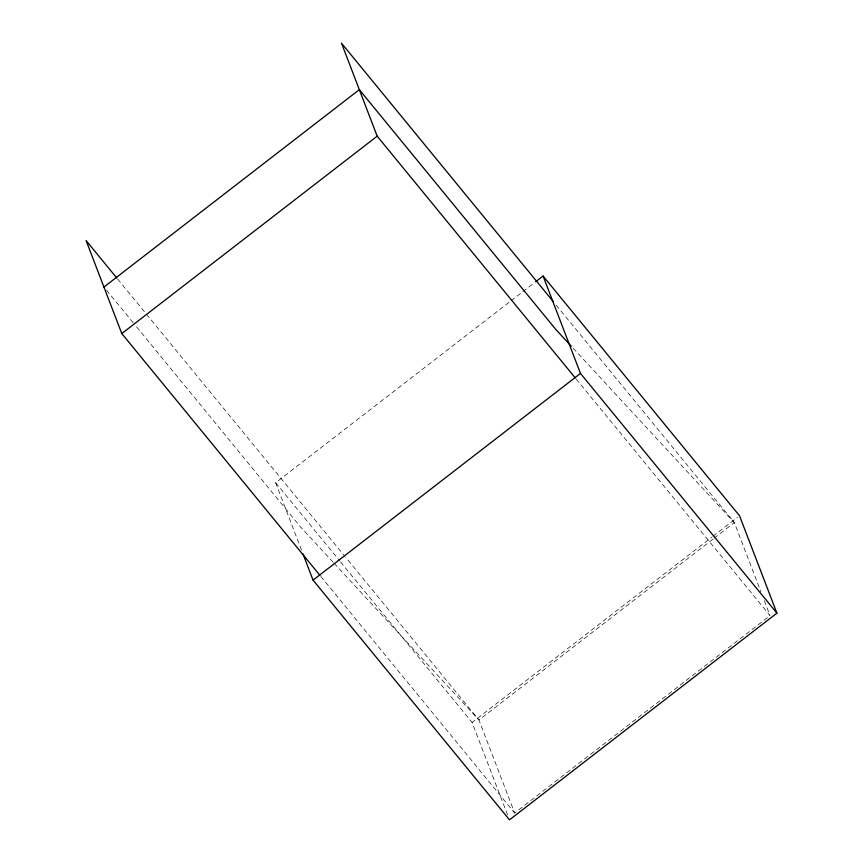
<?xml version="1.0" encoding="UTF-8"?>
<svg xmlns="http://www.w3.org/2000/svg" width="863" height="863" viewBox="0 0 863 863"><rect width="100%" height="100%" fill="white"/><g stroke="black" fill="none" stroke-linecap="round" stroke-linejoin="round"><path stroke-width="0.65" stroke-dasharray="4.32 3.24" d="M301.543 550.163L275.664 482.73L510.055 301.554M511.123 300.734L521.781 292.503M522.849 291.672L534.564 282.611M507.573 814.855L472.093 722.45L711.824 537.164M712.881 536.344L737.39 517.401M713.065 539.041L478.954 719.99L514.661 813L768.987 616.43M714.122 538.221L734.348 522.6L555.848 304.758M573.075 348.113L734.348 522.6L760.886 591.727M333.183 562.266L300.378 526.775L135.545 325.61M334.089 563.248L478.954 719.99L345.729 557.39M576.182 379.019L770.044 615.61L764.262 600.529M117.692 279.105L344.866 556.355M275.664 482.73L339.72 560.896M340.572 561.942L472.093 722.45M106.505 290.173L134.693 324.574M320.788 576.408L514.661 813"/><path stroke-width="1.29" d="M103.938 287.055L359.332 89.655L555.761 329.386L571.252 346.139M319.936 575.362L121.791 333.56L377.185 136.171L341.478 43.15L553.28 301.629M535.632 281.791L543.086 276.031L739.526 515.75L776.916 613.151L509.483 819.85L313.053 580.13L302.989 553.906M313.053 580.13L580.475 373.431L543.086 276.031M580.475 373.431L776.916 613.151M377.185 136.171L575.319 377.972M116.839 278.069L86.084 240.54L121.791 333.56"/></g></svg>
